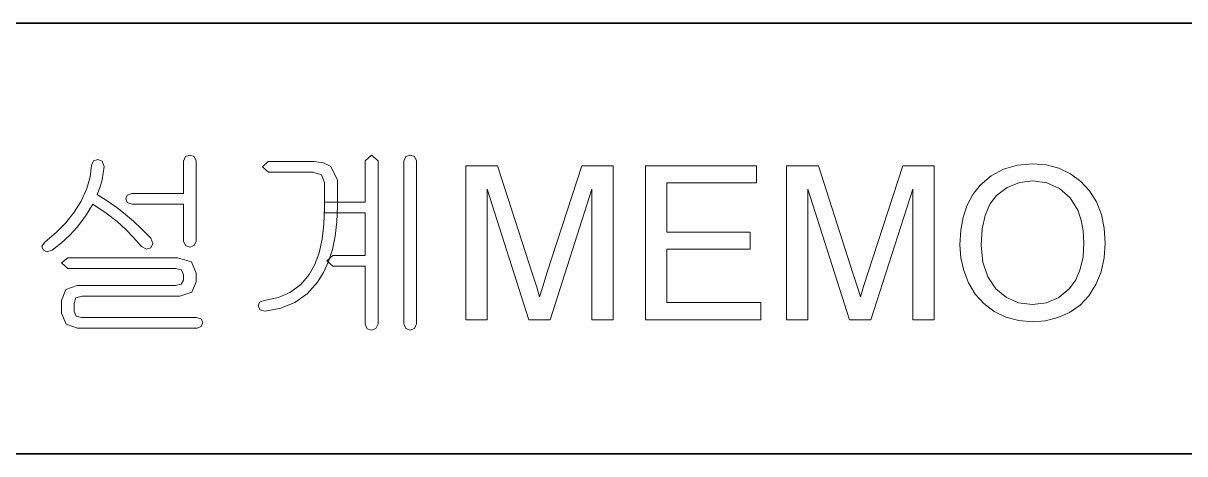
# Model space of a CAD drawing. Extents: x 23 to 417, y 3 to 294.
# Drawn here: x 231.11 to 249.96, y 43.24 to 50.24 of the extents above; entities that cross this region are included whole.
import ezdxf

# ---------------------------------------------------------------- set-up
doc = ezdxf.new("R2010")
doc.units = 0

msp = doc.modelspace()

# ---------------------------------------------------------------- linework, layer by layer
at = {"color": 7, "lineweight": 35}
for p, q in [((30.237, 50.237), (409.763, 50.237)), ((230.762, 43.237), (250.762, 43.237))]:
    msp.add_line(p, q, dxfattribs=at)
at = {"color": 7, "lineweight": 13}
for points in [[(233.916, 46.695), (233.916, 48), (233.881, 48.068), (233.811, 48.092), (233.739, 48.068), (233.707, 47.996), (233.707, 47.467), (232.869, 47.467), (232.793, 47.443), (232.77, 47.382), (232.796, 47.321), (232.875, 47.293), (233.707, 47.293), (233.707, 46.695), (233.739, 46.623), (233.811, 46.599), (233.881, 46.623)], [(236.659, 48), (236.659, 47.328), (235.999, 47.328), (235.999, 47.155), (236.659, 47.155), (236.659, 46.46), (236.133, 46.46), (236.034, 46.375), (236.13, 46.287), (236.659, 46.287), (236.659, 45.345), (236.691, 45.268), (236.761, 45.245), (236.832, 45.272), (236.867, 45.35), (236.867, 48), (236.761, 48.092)], [(237.492, 45.35), (237.492, 48), (237.456, 48.068), (237.388, 48.092), (237.316, 48.068), (237.284, 47.997), (237.284, 45.35), (237.316, 45.272), (237.388, 45.245), (237.456, 45.272)], [(232.214, 47.924), (232.195, 47.741), (232.139, 47.548), (232.045, 47.344), (231.932, 47.163), (231.797, 46.993), (231.641, 46.834), (231.462, 46.686), (231.411, 46.615), (231.431, 46.551), (231.492, 46.52), (231.577, 46.547), (231.727, 46.669), (231.862, 46.793), (231.98, 46.92), (232.12, 47.102), (232.235, 47.293), (232.451, 47.15), (232.63, 47.012), (232.767, 46.89), (232.899, 46.754), (233.026, 46.605), (233.105, 46.564), (233.176, 46.588), (233.209, 46.656), (233.179, 46.741), (233.032, 46.889), (232.896, 47.018), (232.769, 47.127), (232.624, 47.242), (232.47, 47.35), (232.306, 47.453), (232.354, 47.579), (232.388, 47.693), (232.423, 47.91), (232.388, 47.996), (232.317, 48.023), (232.245, 47.999)], [(235.831, 47.988), (235.085, 47.988), (234.992, 47.903), (235.088, 47.814), (235.806, 47.814), (235.947, 47.774), (235.999, 47.65), (235.999, 47.245), (235.989, 46.971), (235.959, 46.724), (235.909, 46.505), (235.84, 46.314), (235.75, 46.15), (235.614, 45.987), (235.447, 45.863), (235.249, 45.778), (235.019, 45.731), (234.943, 45.701), (234.923, 45.635), (234.953, 45.578), (235.033, 45.557), (235.29, 45.605), (235.517, 45.699), (235.714, 45.84), (235.882, 46.028), (235.981, 46.185), (236.063, 46.362), (236.126, 46.558), (236.171, 46.773), (236.198, 47.008), (236.207, 47.262), (236.207, 47.685), (236.1, 47.906), (235.981, 47.967)], [(238.291, 45.418), (238.291, 47.918), (238.807, 47.918), (239.374, 46.159), (239.442, 45.944), (239.489, 45.791), (239.54, 45.958), (239.613, 46.189), (240.176, 47.918), (240.686, 47.918), (240.686, 45.418), (240.339, 45.418), (240.339, 47.537), (239.66, 45.418), (239.312, 45.418), (238.638, 47.537), (238.638, 45.418)], [(241.207, 45.418), (241.207, 47.918), (243.013, 47.918), (243.013, 47.641), (241.554, 47.641), (241.554, 46.842), (242.909, 46.842), (242.909, 46.564), (241.554, 46.564), (241.554, 45.696), (243.082, 45.696), (243.082, 45.418)], [(243.499, 45.418), (243.499, 47.918), (244.015, 47.918), (244.582, 46.159), (244.65, 45.944), (244.697, 45.791), (244.748, 45.958), (244.822, 46.189), (245.384, 47.918), (245.895, 47.918), (245.895, 45.418), (245.548, 45.418), (245.548, 47.537), (244.868, 45.418), (244.521, 45.418), (243.846, 47.537), (243.846, 45.418)], [(246.311, 46.635), (246.325, 46.872), (246.364, 47.087), (246.43, 47.281), (246.523, 47.453), (246.642, 47.604), (246.819, 47.757), (247.02, 47.866), (247.245, 47.931), (247.494, 47.953), (247.714, 47.935), (247.919, 47.88), (248.11, 47.789), (248.278, 47.665), (248.418, 47.512), (248.529, 47.331), (248.609, 47.126), (248.657, 46.904), (248.673, 46.664), (248.656, 46.421), (248.605, 46.196), (248.521, 45.988), (248.406, 45.806), (248.263, 45.655), (248.091, 45.537), (247.901, 45.452), (247.702, 45.401), (247.492, 45.384), (247.268, 45.403), (247.06, 45.459), (246.869, 45.553), (246.7, 45.68), (246.562, 45.834), (246.453, 46.016), (246.374, 46.215), (246.327, 46.421)], [(246.659, 46.631), (246.685, 46.352), (246.764, 46.115), (246.896, 45.921), (247.067, 45.777), (247.265, 45.69), (247.49, 45.662), (247.719, 45.691), (247.919, 45.778), (248.09, 45.924), (248.193, 46.068), (248.266, 46.24), (248.311, 46.44), (248.325, 46.667), (248.314, 46.861), (248.281, 47.038), (248.225, 47.198), (248.101, 47.4), (247.93, 47.55), (247.725, 47.644), (247.495, 47.675), (247.278, 47.649), (247.081, 47.568), (246.906, 47.435), (246.798, 47.294), (246.72, 47.114), (246.674, 46.892)], [(233.61, 46.425), (231.829, 46.425), (231.728, 46.34), (231.828, 46.252), (233.577, 46.252), (233.677, 46.229), (233.707, 46.147), (233.707, 46.059), (233.67, 45.994), (233.58, 45.974), (231.98, 45.974), (231.799, 45.908), (231.728, 45.728), (231.728, 45.526), (231.803, 45.346), (231.99, 45.28), (233.928, 45.28), (233.996, 45.307), (234.02, 45.368), (233.993, 45.429), (233.915, 45.453), (232.055, 45.453), (231.967, 45.474), (231.936, 45.549), (231.936, 45.687), (231.96, 45.772), (232.057, 45.8), (233.647, 45.8), (233.842, 45.864), (233.916, 46.031), (233.916, 46.175), (233.839, 46.359)]]:
    msp.add_lwpolyline(points, close=True, dxfattribs=at)

doc.saveas('drawing.dxf')
